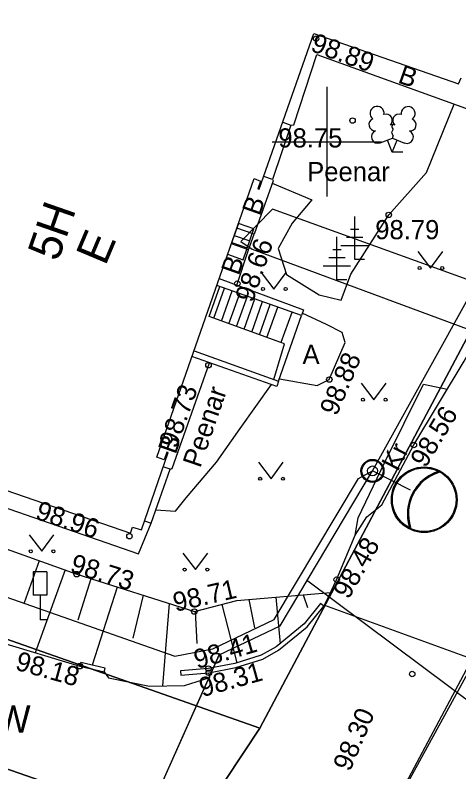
# Model space of a CAD drawing. Extents: x 657213 to 661756, y 6456433 to 6460219.
# Drawn here: x 658588.61 to 658604.83, y 6457726.96 to 6457754.63 of the extents above; entities that cross this region are included whole.
import ezdxf

# ---------------------------------------------------------------- set-up
doc = ezdxf.new("R2010")
doc.units = 0
for name, color, linetype in [('_EST MASTI INFO', 7, 'Continuous'), ('_EST_KULTUURIMALESTIS', 7, 'Continuous'), ('_EST_PROJ_INFO', 7, 'Continuous'), ('_EST_PROJ_MAAKAABEL', 7, 'Continuous'), ('_EST_PROJ_MAST_8m', 7, 'Continuous'), ('_EST_PUURIMINE_1250N', 7, 'Continuous'), ('ELRAJATISMP', 7, 'Continuous'), ('HALJASTUS', 7, 'Continuous'), ('HOONE', 7, 'Continuous'), ('HOONEDET', 7, 'Continuous'), ('KORGUS-EH2000', 7, 'Continuous'), ('LIIKLUS', 7, 'Continuous'), ('MPKAABEL', 7, 'Continuous'), ('PIIR', 7, 'Continuous'), ('PUU', 7, 'Continuous'), ('RELJEEF', 7, 'Continuous'), ('TEE', 7, 'Continuous'), ('VORK', 7, 'Continuous')]:
    doc.layers.add(name, color=color, linetype=linetype)

msp = doc.modelspace()

# ---------------------------------------------------------------- linework, layer by layer
at = {"layer": '_EST_KULTUURIMALESTIS'}
msp.add_lwpolyline([(658749.15, 6457693.83), (658710.93, 6457760.15), (658686.34, 6457789.21), (658684.5, 6457788.15), (658663.51, 6457774.58), (658655.84, 6457768.48), (658649.51, 6457760.99), (658644.76, 6457752.42), (658641.77, 6457743.09), (658640.67, 6457733.35), (658641.48, 6457723.58), (658644.18, 6457714.16), (658645.49, 6457711.62), (658608.23, 6457730.02), (658599.93, 6457733.05), (658597.55, 6457728.56), (658595.02, 6457724.73), (658587.13, 6457708.25), (658579.91, 6457695.53), (658569.59, 6457670.77), (658560.38, 6457660.35), (658555.02, 6457640.59), (658552.99, 6457633.42), (658549.41, 6457606.18)], dxfattribs=at)
at = {"layer": '_EST_PROJ_INFO'}
msp.add_lwpolyline([(658626.975, 6457727.673), (658607.689, 6457727.673), (658599.254, 6457733.973)], dxfattribs=at)
at = {"layer": '_EST_PROJ_MAAKAABEL'}
for points in [[(658570.27, 6457675.422), (658580.776, 6457698.886), (658585.276, 6457707.042), (658596.064, 6457731.239), (658598.293, 6457732.304), (658601.67, 6457737.965), (658601.67, 6457737.965), (658618.278, 6457767.92), (658623.432, 6457777.436), (658631.223, 6457794.984), (658633.529, 6457800.178), (658637.783, 6457816.317), (658635.665, 6457824.653), (658634.589, 6457826.522), (658632.739, 6457842.198), (658633.762, 6457854.651), (658634.504, 6457855.968), (658634.765, 6457858.732), (658634.595, 6457859.165)], [(658586.008, 6457734.158), (658594.449, 6457731.188), (658595.837, 6457731.463), (658598.082, 6457732.535), (658601.153, 6457737.685), (658601.67, 6457737.965)]]:
    msp.add_lwpolyline(points, dxfattribs=at)
at = {"layer": '_EST_PROJ_MAST_8m'}
msp.add_line((658603.055, 6457737.255), (658601.67, 6457737.965), dxfattribs=at)
msp.add_lwpolyline([(658604.043, 6457737.931), (658603.94, 6457737.891), (658603.845, 6457737.846), (658603.798, 6457737.821), (658603.693, 6457737.76), (658603.602, 6457737.699), (658603.502, 6457737.616), (658603.418, 6457737.536), (658603.334, 6457737.443), (658603.255, 6457737.338), (658603.177, 6457737.23), (658603.101, 6457737.081), (658603.046, 6457736.952), (658603.005, 6457736.825), (658602.974, 6457736.685), (658602.944, 6457736.467), (658602.946, 6457736.292), (658602.971, 6457736.1), (658603.008, 6457735.95), (658603.022, 6457735.88), (658602.919, 6457735.94), (658602.849, 6457735.989), (658602.781, 6457736.047), (658602.72, 6457736.104), (658602.654, 6457736.182), (658602.611, 6457736.238), (658602.576, 6457736.291), (658602.554, 6457736.325), (658602.543, 6457736.345), (658602.519, 6457736.389), (658602.502, 6457736.427), (658602.493, 6457736.447), (658602.477, 6457736.484), (658602.459, 6457736.531), (658602.451, 6457736.556), (658602.44, 6457736.591), (658602.432, 6457736.621), (658602.425, 6457736.65), (658602.421, 6457736.668), (658602.42, 6457736.672), (658602.411, 6457736.718), (658602.407, 6457736.749), (658602.403, 6457736.779), (658602.401, 6457736.798), (658602.4, 6457736.81), (658602.397, 6457736.844), (658602.395, 6457736.882), (658602.395, 6457736.912), (658602.396, 6457736.952), (658602.398, 6457736.985), (658602.404, 6457737.065), (658602.409, 6457737.091), (658602.417, 6457737.133), (658602.438, 6457737.22), (658602.474, 6457737.329), (658602.525, 6457737.444), (658602.587, 6457737.551), (658602.664, 6457737.654), (658602.752, 6457737.749), (658602.86, 6457737.841), (658602.967, 6457737.913), (658603.083, 6457737.97), (658603.217, 6457738.023), (658603.351, 6457738.054), (658603.471, 6457738.071), (658603.577, 6457738.077), (658603.698, 6457738.068), (658603.818, 6457738.046), (658603.92, 6457738.019), (658604.009, 6457737.987), (658604.072, 6457737.956), (658604.084, 6457737.95)], close=True, dxfattribs=at)
for centre, radius in [((658601.67, 6457737.965), 0.42), ((658601.67, 6457737.965), 0.384), ((658601.67, 6457737.965), 0.18), ((658603.559, 6457736.911), 1.2), ((658603.559, 6457736.911), 1.164)]:
    msp.add_circle(centre, radius, dxfattribs=at)
for radius, start, end in [(1.632, 109.1821, 196.5531), (1.596, 107.9137, 197.8215)]:
    msp.add_arc((658604.579, 6457736.388), radius, start, end, dxfattribs=at)
at = {"layer": '_EST_PUURIMINE_1250N'}
msp.add_line((658596.064, 6457731.239), (658591.178, 6457720.279), dxfattribs=at)
at = {"layer": 'ELRAJATISMP'}
for p, q in [((658596.771, 6457747.01), (658596.378, 6457745.882)), ((658597.335, 6457746.813), (658596.771, 6457747.01)), ((658596.619, 6457746.574), (658597.183, 6457746.377)), ((658596.942, 6457745.685), (658597.335, 6457746.813)), ((658596.53, 6457746.318), (658597.094, 6457746.121)), ((658596.378, 6457745.882), (658596.942, 6457745.685))]:
    msp.add_line(p, q, dxfattribs=at)
at = {"layer": 'HALJASTUS'}
for p, q in [((658603.328, 6457745.987), (658603.792, 6457745.381)), ((658603.792, 6457745.381), (658604.237, 6457745.987)), ((658597.606, 6457745.22), (658598.069, 6457744.614)), ((658598.069, 6457744.614), (658598.515, 6457745.22)), ((658601.255, 6457741.173), (658601.719, 6457740.567)), ((658601.719, 6457740.567), (658602.164, 6457741.173)), ((658597.503, 6457738.284), (658597.967, 6457737.677)), ((658597.967, 6457737.677), (658598.412, 6457738.284)), ((658589.123, 6457735.631), (658589.586, 6457735.025)), ((658589.586, 6457735.025), (658590.032, 6457735.631)), ((658594.744, 6457734.963), (658595.207, 6457734.357)), ((658595.207, 6457734.357), (658595.653, 6457734.963))]:
    msp.add_line(p, q, dxfattribs=at)
for points in [[(658598.009, 6457748.483), (658599.45, 6457747.869), (658598.732, 6457747.023), (658598.227, 6457746.1), (658598.531, 6457745.141), (658599.721, 6457744.404), (658600.529, 6457744.202), (658600.874, 6457745.16), (658602.264, 6457747.322), (658603.638, 6457748.873), (658604.654, 6457751.373)], [(658593.758, 6457736.536), (658594.471, 6457736.495), (658594.858, 6457736.976), (658595.975, 6457738.282), (658596.841, 6457739.516), (658597.985, 6457741.12)]]:
    msp.add_lwpolyline(points, dxfattribs=at)
for centre in [(658603.391, 6457745.381), (658604.219, 6457745.381), (658597.668, 6457744.614), (658598.497, 6457744.614), (658601.318, 6457740.567), (658602.146, 6457740.567), (658597.566, 6457737.677), (658598.395, 6457737.677), (658589.185, 6457735.025), (658590.014, 6457735.025), (658594.806, 6457734.357), (658595.635, 6457734.357)]:
    msp.add_circle(centre, 0.055, dxfattribs=at)
at = {"layer": 'HOONE'}
msp.add_lwpolyline([(658588.028, 6457758.161), (658584.819, 6457748.857), (658583.665, 6457749.231), (658583.622, 6457749.098), (658584.232, 6457748.891), (658583.351, 6457746.355), (658582.741, 6457746.567), (658582.698, 6457746.423), (658583.843, 6457746.027), (658581.586, 6457739.564), (658592.824, 6457735.686), (658592.902, 6457735.908), (658593.227, 6457735.806), (658594.201, 6457738.636), (658594.153, 6457738.652), (658594.055, 6457738.372), (658593.792, 6457738.464), (658597.343, 6457748.65), (658597.573, 6457748.561), (658597.475, 6457748.271), (658597.527, 6457748.258), (658599.528, 6457753.949), (658604.81, 6457752.115), (658604.904, 6457752.337)], dxfattribs=at)
at = {"layer": 'HOONEDET'}
for points in [[(658598.684, 6457750.608), (658598.798, 6457750.62), (658599.638, 6457753.188), (658605.2, 6457751.176), (658605.687, 6457752.449), (658605.623, 6457752.48)], [(658598.39, 6457750.711), (658598.684, 6457750.608), (658598.018, 6457748.618), (658597.694, 6457748.732)], [(658598.018, 6457748.618), (658598.041, 6457748.572), (658597.345, 6457746.623), (658596.713, 6457746.843)], [(658583.11, 6457746.012), (658581.857, 6457742.412), (658580.99, 6457739.909), (658580.773, 6457739.206), (658587.217, 6457736.984), (658593.118, 6457734.935), (658593.588, 6457736.05)], [(658596.715, 6457744.759), (658597.143, 6457746.049), (658596.513, 6457746.269)], [(658596.07, 6457744.998), (658599.151, 6457743.854), (658599.075, 6457743.646), (658595.983, 6457744.748)], [(658598.724, 6457743.749), (658598.323, 6457742.658), (658595.699, 6457743.604), (658596.092, 6457744.708)], [(658595.872, 6457743.542), (658596.266, 6457744.647)], [(658596.149, 6457743.442), (658596.543, 6457744.548)], [(658596.426, 6457743.342), (658596.82, 6457744.449)], [(658596.704, 6457743.242), (658597.098, 6457744.35)], [(658596.981, 6457743.142), (658597.376, 6457744.251)], [(658597.259, 6457743.042), (658597.654, 6457744.152)], [(658597.536, 6457742.942), (658597.932, 6457744.053)], [(658597.814, 6457742.842), (658598.21, 6457743.954)], [(658598.242, 6457741.242), (658599.075, 6457743.646)], [(658598.061, 6457741.307), (658598.451, 6457742.615), (658598.323, 6457742.658)], [(658595.149, 6457742.357), (658598.242, 6457741.242), (658598.172, 6457741.054), (658595.075, 6457742.144)], [(658594.28, 6457738.027), (658594.351, 6457738.049), (658595.711, 6457741.92)], [(658593.34, 6457736.135), (658593.588, 6457736.05), (658594.28, 6457738.027), (658594.022, 6457738.116)]]:
    msp.add_lwpolyline(points, dxfattribs=at)
at = {"layer": 'KORGUS-EH2000'}
for centre in [(658599.611, 6457753.765), (658600.941, 6457750.771), (658602.264, 6457747.322), (658596.731, 6457744.808), (658595.678, 6457741.827), (658600.092, 6457741.305), (658603.18, 6457738.913), (658592.791, 6457735.577), (658590.862, 6457734.189), (658600.361, 6457733.986), (658595.163, 6457732.822), (658590.978, 6457730.826), (658595.676, 6457730.739), (658595.691, 6457730.586), (658603.122, 6457730.538)]:
    msp.add_circle(centre, 0.1, dxfattribs=at)
at = {"layer": 'LIIKLUS'}
for points in [[(658589.276, 6457734.276), (658589.276, 6457733.426)], [(658589.776, 6457734.276), (658589.276, 6457734.276)], [(658589.776, 6457734.276), (658589.776, 6457733.426)], [(658589.776, 6457733.426), (658589.276, 6457733.426)], [(658589.526, 6457733.426), (658589.526, 6457732.526)], [(658589.776, 6457732.526), (658589.526, 6457732.526)]]:
    msp.add_lwpolyline(points, dxfattribs=at)
at = {"layer": 'MPKAABEL'}
for points in [[(658607.46, 6457744.125), (658598.02, 6457747.533), (658596.856, 6457746.348)], [(658596.856, 6457746.348), (658597.279, 6457746.074), (658606.872, 6457742.511)], [(658606.876, 6457742.522), (658609.105, 6457741.715), (658610.59, 6457740.992), (658610.551, 6457739.66), (658606.996, 6457734.266), (658595.77, 6457713.184), (658591.102, 6457702.254), (658586.32, 6457693.621), (658577.234, 6457696.728), (658574.175, 6457699.077)]]:
    msp.add_lwpolyline(points, dxfattribs=at)
at = {"layer": 'PIIR'}
msp.add_lwpolyline([(658639.34, 6457877.87), (658633.34, 6457860.54), (658630.06, 6457837.4), (658636.32, 6457827.23), (658637.59, 6457812.37), (658635.19, 6457803.31), (658622.2, 6457775.04), (658597.55, 6457728.56), (658595.02, 6457724.73), (658587.13, 6457708.25), (658579.91, 6457695.53), (658569.59, 6457670.77), (658560.38, 6457660.35), (658555.02, 6457640.59), (658552.99, 6457633.42), (658549.41, 6457606.18)], dxfattribs=at)
for points in [[(658630.06, 6457837.4), (658605.7, 6457843.7), (658578.5, 6457767.7), (658569.9, 6457770.6), (658536.9, 6457680.7), (658548.5, 6457677.11), (658562.39, 6457716.46), (658567.96, 6457714.7), (658573.99, 6457732.06), (658595.02, 6457724.73), (658597.55, 6457728.56), (658575.45, 6457736.33), (658585.56, 6457765.56), (658591.1, 6457763.78), (658598.01, 6457783.42), (658609.34, 6457815.14), (658614.34, 6457813.4), (658620.29, 6457830.51), (658636.32, 6457827.23)], [(658622.2, 6457775.04), (658598.01, 6457783.42), (658591.1, 6457763.78), (658585.56, 6457765.56), (658575.45, 6457736.33), (658597.55, 6457728.56)], [(658595.02, 6457724.73), (658573.99, 6457732.06), (658567.96, 6457714.7), (658562.39, 6457716.46), (658548.5, 6457677.11), (658569.59, 6457670.77), (658579.91, 6457695.53), (658587.13, 6457708.25)]]:
    msp.add_lwpolyline(points, close=True, dxfattribs=at)
at = {"layer": 'PUU'}
for p, q in [((658601.954, 6457749.956), (658602.399, 6457750.131)), ((658602.394, 6457749.621), (658602.219, 6457750.061)), ((658602.394, 6457749.621), (658602.574, 6457750.061)), ((658602.399, 6457750.131), (658602.839, 6457749.951)), ((658602.774, 6457749.621), (658602.394, 6457749.621)), ((658601.019, 6457745.693), (658601.019, 6457747.268)), ((658601.169, 6457746.793), (658600.869, 6457746.793)), ((658600.37, 6457744.948), (658600.37, 6457746.523)), ((658601.319, 6457746.493), (658600.719, 6457746.493)), ((658600.52, 6457746.048), (658600.22, 6457746.048)), ((658601.519, 6457746.193), (658600.519, 6457746.193)), ((658600.67, 6457745.748), (658600.07, 6457745.748)), ((658600.87, 6457745.448), (658599.87, 6457745.448)), ((658601.379, 6457745.693), (658601.019, 6457745.693)), ((658600.73, 6457744.948), (658600.37, 6457744.948))]:
    msp.add_line(p, q, dxfattribs=at)
msp.add_lwpolyline([(658602.399, 6457750.626), (658602.379, 6457750.551), (658602.379, 6457750.531), (658602.389, 6457750.501), (658602.409, 6457750.466), (658602.414, 6457750.446), (658602.399, 6457750.411), (658602.374, 6457750.361), (658602.369, 6457750.336), (658602.374, 6457750.321), (658602.384, 6457750.291), (658602.419, 6457750.231), (658602.424, 6457750.211), (658602.419, 6457750.191), (658602.404, 6457750.156), (658602.399, 6457750.131)], dxfattribs=at)
for centre, radius, start, end in [((658601.837, 6457751.035), 0.256, 111.5027, 232.5173), ((658601.837, 6457751.035), 0.256, 350.4856, 111.5002), ((658602.973, 6457751.026), 0.256, 67.6168, 188.6314), ((658602.973, 6457751.026), 0.256, 306.5997, 67.6143), ((658602.172, 6457750.785), 0.224, 308.5041, 111.5725), ((658602.635, 6457750.78), 0.225, 67.7016, 230.5126), ((658601.763, 6457750.624), 0.224, 111.4304, 274.4987), ((658603.04, 6457750.614), 0.224, 264.6183, 67.6866), ((658602.398, 6457750.388), 0.237, 66.7655, 111.5015), ((658601.868, 6457750.179), 0.237, 111.5014, 291.5004), ((658602.929, 6457750.171), 0.237, 247.6166, 67.6155)]:
    msp.add_arc(centre, radius, start, end, dxfattribs=at)
at = {"layer": 'RELJEEF'}
for p, q in [((658589.496, 6457734.68), (658588.944, 6457733.144)), ((658590.437, 6457734.342), (658589.351, 6457731.318)), ((658591.385, 6457734.023), (658590.903, 6457732.509)), ((658592.338, 6457733.72), (658591.431, 6457730.866)), ((658593.291, 6457733.417), (658592.915, 6457731.846)), ((658598.142, 6457733.347), (658598.292, 6457731.646)), ((658599.138, 6457733.435), (658599.299, 6457732.973)), ((658594.244, 6457733.114), (658594.001, 6457730.105)), ((658596.166, 6457733.081), (658596.716, 6457730.947)), ((658597.146, 6457733.26), (658597.354, 6457732.233)), ((658595.197, 6457732.831), (658595.251, 6457731.656))]:
    msp.add_line(p, q, dxfattribs=at)
msp.add_lwpolyline([(658577.985, 6457744.432), (658579.16, 6457739.626), (658580.805, 6457738.169), (658585.213, 6457736.218), (658590.862, 6457734.189), (658595.163, 6457732.822), (658596.709, 6457733.221), (658600.134, 6457733.523)], dxfattribs=at)
at = {"layer": 'TEE'}
for points in [[(658558.171, 6457607.982), (658561.585, 6457626.942), (658567.961, 6457651.308), (658573.276, 6457666.714), (658581.127, 6457684.122), (658588.839, 6457699.61), (658595.75, 6457713.387), (658609.922, 6457739.301), (658620.693, 6457760.473), (658624.481, 6457761.257), (658631.099, 6457766.633), (658631.77, 6457767.055), (658648.389, 6457781.683), (658654.938, 6457794.332), (658658.889, 6457804.92), (658660.149, 6457805.502), (658661.765, 6457805.502)], [(658599.893, 6457733.024), (658600.069, 6457733.389), (658600.361, 6457733.986), (658601.031, 6457735.62), (658601.465, 6457736.285), (658602.01, 6457736.722), (658603.18, 6457738.913), (658605.015, 6457741.978), (658606.968, 6457745.558), (658608.879, 6457749.106), (658610.899, 6457752.822), (658612.615, 6457755.661), (658614.718, 6457759.578), (658616.901, 6457763.463), (658619.231, 6457767.669), (658620.284, 6457769.369)], [(658597.143, 6457746.049), (658597.345, 6457746.623)], [(658598.274, 6457741.335), (658599.645, 6457741.082), (658600.092, 6457741.305), (658600.667, 6457742.664), (658600.556, 6457743.027), (658599.995, 6457743.316), (658599.104, 6457743.726)], [(658601.031, 6457735.62), (658601.151, 6457736.253), (658602.124, 6457738.28), (658603.538, 6457741.137), (658604.399, 6457740.949)], [(658583.307, 6457733.515), (658584.054, 6457733.089), (658587.985, 6457731.732), (658590.978, 6457730.826)], [(658591.87, 6457730.622), (658592.022, 6457730.4), (658593.527, 6457730.098), (658594.803, 6457730.117), (658595.721, 6457730.415), (658595.691, 6457730.586)]]:
    msp.add_lwpolyline(points, dxfattribs=at)
for points in [[(658594.661, 6457730.65), (658594.673, 6457730.501), (658595.691, 6457730.586), (658596.673, 6457730.776), (658597.659, 6457731.087), (658598.237, 6457731.407), (658599.286, 6457732.263), (658599.893, 6457733.024), (658599.776, 6457733.118), (658599.179, 6457732.369), (658598.153, 6457731.532), (658597.6, 6457731.226), (658596.636, 6457730.922), (658595.67, 6457730.735)], [(658591.009, 6457730.962), (658590.978, 6457730.826), (658591.87, 6457730.622), (658591.901, 6457730.758)]]:
    msp.add_lwpolyline(points, close=True, dxfattribs=at)
at = {"layer": 'VORK'}
for p, q in [((658600, 6457752), (658600, 6457748)), ((658598, 6457750), (658602, 6457750))]:
    msp.add_line(p, q, dxfattribs=at)

# ---------------------------------------------------------------- texts
at = {"layer": '_EST MASTI INFO'}
msp.add_text(' 8m/1m 5°/30W', height=1, dxfattribs=at).set_placement((658579.951, 6457728.396))
at = {"layer": 'HALJASTUS'}
msp.add_text('Peenar', height=0.7, dxfattribs=at).set_placement((658599.283, 6457748.556))
msp.add_text('Peenar', height=0.7, rotation=71.0422, dxfattribs=at).set_placement((658595.378, 6457738.045))
at = {"layer": 'HOONE'}
for s, rotation, p in [('5H', 70.8274, (658590.177, 6457745.582)), ('E', 67.157, (658591.909, 6457745.431))]:
    msp.add_text(s, height=1.2, rotation=rotation, dxfattribs=at).set_placement(p)
at = {"layer": 'HOONEDET'}
for rotation, p in [(340.4782, (658602.564, 6457752.17)), (70.4623, (658597.548, 6457747.261)), (70.4623, (658596.781, 6457745.079)), (70.4623, (658594.477, 6457738.543))]:
    msp.add_text('B', height=0.7, rotation=rotation, dxfattribs=at).set_placement(p)
at = {"layer": 'KORGUS-EH2000'}
for s, rotation, p in [(' 98.89 ', 339.9434, (658599.125, 6457753.417)), (' 98.66 ', 71.0551, (658597.209, 6457743.841)), (' 98.88 ', 67.1626, (658600.26, 6457739.702)), (' 98.73 ', 70.402, (658594.421, 6457738.509)), (' 98.56 ', 59.0136, (658603.475, 6457737.821)), (' 98.96 ', 341.5575, (658589.069, 6457736.305)), (' 98.48 ', 60.1739, (658600.665, 6457733.014)), (' 98.73 ', 342.6337, (658590.334, 6457734.357)), (' 98.71 ', 12.9631, (658594.218, 6457732.751)), (' 98.41 ', 16.2668, (658595.012, 6457730.644)), (' 98.18 ', 344.4302, (658588.332, 6457730.777)), (' 98.31 ', 15.5688, (658595.203, 6457729.622)), (' 98.30 ', 66.7575, (658600.741, 6457726.705))]:
    msp.add_text(s, height=0.7, rotation=rotation, dxfattribs=at).set_placement(p)
for s, p in [(' 98.75 ', (658597.968, 6457749.787)), (' 98.79 ', (658601.51, 6457746.434))]:
    msp.add_text(s, height=0.7, dxfattribs=at).set_placement(p)
at = {"layer": 'TEE'}
msp.add_text('A', height=0.7, dxfattribs=at).set_placement((658599.113, 6457741.875))
msp.add_text('Kr', height=0.7, rotation=62.5851, dxfattribs=at).set_placement((658602.588, 6457737.917))

doc.saveas('drawing.dxf')
